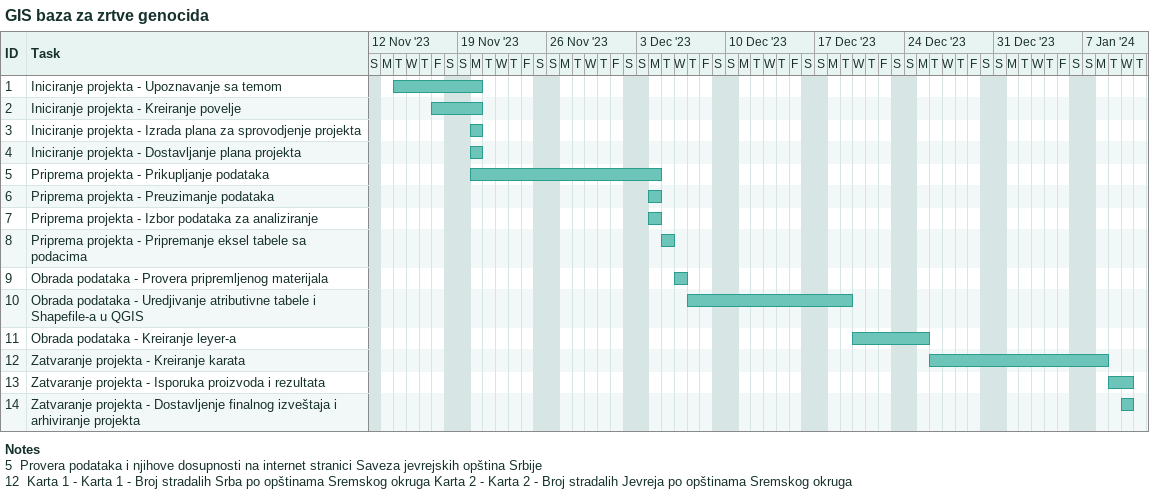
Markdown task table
GIS baza za zrtve genocida

| ID | Task | Start | Finish |
|---|---|---|---|
| 1 | Iniciranje projekta - Upoznavanje sa temom | 2023-11-14 | 2023-11-20 |
| 2 | Iniciranje projekta - Kreiranje povelje | 2023-11-17 | 2023-11-20 |
| 3 | Iniciranje projekta - Izrada plana za sprovodjenje projekta | 2023-11-20 | 2023-11-20 |
| 4 | Iniciranje projekta - Dostavljanje plana projekta | 2023-11-20 | 2023-11-20 |
| 5 | Priprema projekta - Prikupljanje podataka | 2023-11-20 | 2023-12-04 |
| 6 | Priprema projekta - Preuzimanje podataka | 2023-12-04 | 2023-12-04 |
| 7 | Priprema projekta - Izbor podataka za analiziranje | 2023-12-04 | 2023-12-04 |
| 8 | Priprema projekta - Pripremanje eksel tabele sa podacima | 2023-12-05 | 2023-12-05 |
| 9 | Obrada podataka - Provera pripremljenog materijala | 2023-12-06 | 2023-12-06 |
| 10 | Obrada podataka - Uredjivanje atributivne tabele i Shapefile-a u QGIS | 2023-12-07 | 2023-12-19 |
| 11 | Obrada podataka - Kreiranje leyer-a | 2023-12-20 | 2023-12-25 |
| 12 | Zatvaranje projekta - Kreiranje karata | 2023-12-26 | 2024-01-08 |
| 13 | Zatvaranje projekta - Isporuka proizvoda i rezultata | 2024-01-09 | 2024-01-10 |
| 14 | Zatvaranje projekta - Dostavljenje finalnog izveštaja i arhiviranje projekta | 2024-01-10 | 2024-01-10 |

Notes
- 5: Provera podataka i njihove dosupnosti na internet stranici Saveza jevrejskih opština Srbije
- 12: Karta 1 - Karta 1 - Broj stradalih Srba po opštinama Sremskog okruga Karta 2 - Karta 2 - Broj stradalih Jevreja po opštinama Sremskog okruga
